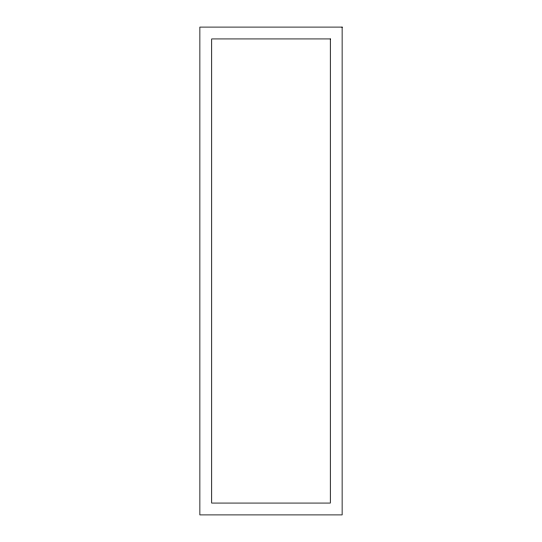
<?xml version="1.0" encoding="UTF-8"?>
<svg xmlns="http://www.w3.org/2000/svg" width="542" height="542" viewBox="0 0 542 542"><rect width="100%" height="100%" fill="white"/><g stroke="black" fill="none" stroke-linecap="round" stroke-linejoin="round"><path stroke-width="0.81" d="M342.137 27.1L199.863 27.1L199.863 514.9L342.137 514.9L342.137 27.1M330.308 38.929L211.692 38.929L211.692 503.071L330.308 503.071L330.308 38.929"/></g></svg>
